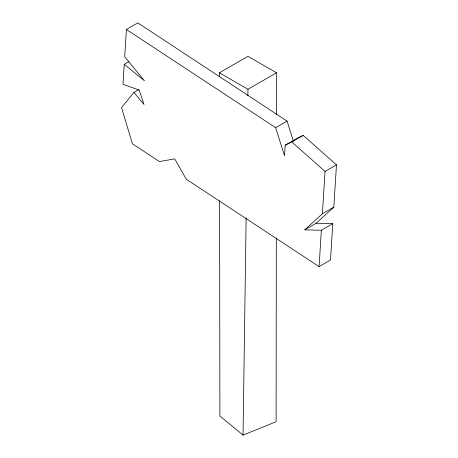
<?xml version="1.0" encoding="UTF-8"?>
<svg xmlns="http://www.w3.org/2000/svg" width="458" height="458" viewBox="0 0 458 458"><rect width="100%" height="100%" fill="white"/><g stroke="black" fill="none" stroke-linecap="round" stroke-linejoin="round"><path stroke-width="0.69" d="M276.323 237.971L276.105 421.732L243.043 435.1L219.892 416.013L219.6 200.787M276.466 114.981L276.517 72.793L247.973 56.317L219.428 72.793L219.434 76.371M243.043 435.1L246.141 217.888M247.881 95.705L247.973 89.276L276.517 72.793M129.047 61.561L124.238 64.338L122.984 84.301L139.249 90.1L144.007 104.47L133.942 92.436L138.751 89.659M293.406 141.156L287.051 121.095L137.841 22.9L126.425 29.489L124.713 56.775L144.447 80.763L124.238 64.338M133.942 92.436L121.525 107.567L132.431 143.789L159.441 161.565L174.733 158.863L186.286 179.233L319.083 266.625L330.499 260.035L332.783 223.676L321.367 230.265L304.73 229.83L316.146 223.235L333.819 207.148L336.475 164.851L303.179 135.373L296.607 138.614L285.191 145.209L284.527 155.772L275.636 127.685L126.425 29.489M319.083 266.625L321.367 230.265M304.73 229.83L322.403 213.737L325.06 171.441L291.763 141.963L285.191 145.209M275.636 127.685L287.051 121.095M291.763 141.963L303.179 135.373M325.06 171.441L336.475 164.851M322.403 213.737L333.819 207.148M316.146 223.235L332.783 223.676M219.428 72.793L247.973 89.276"/></g></svg>
